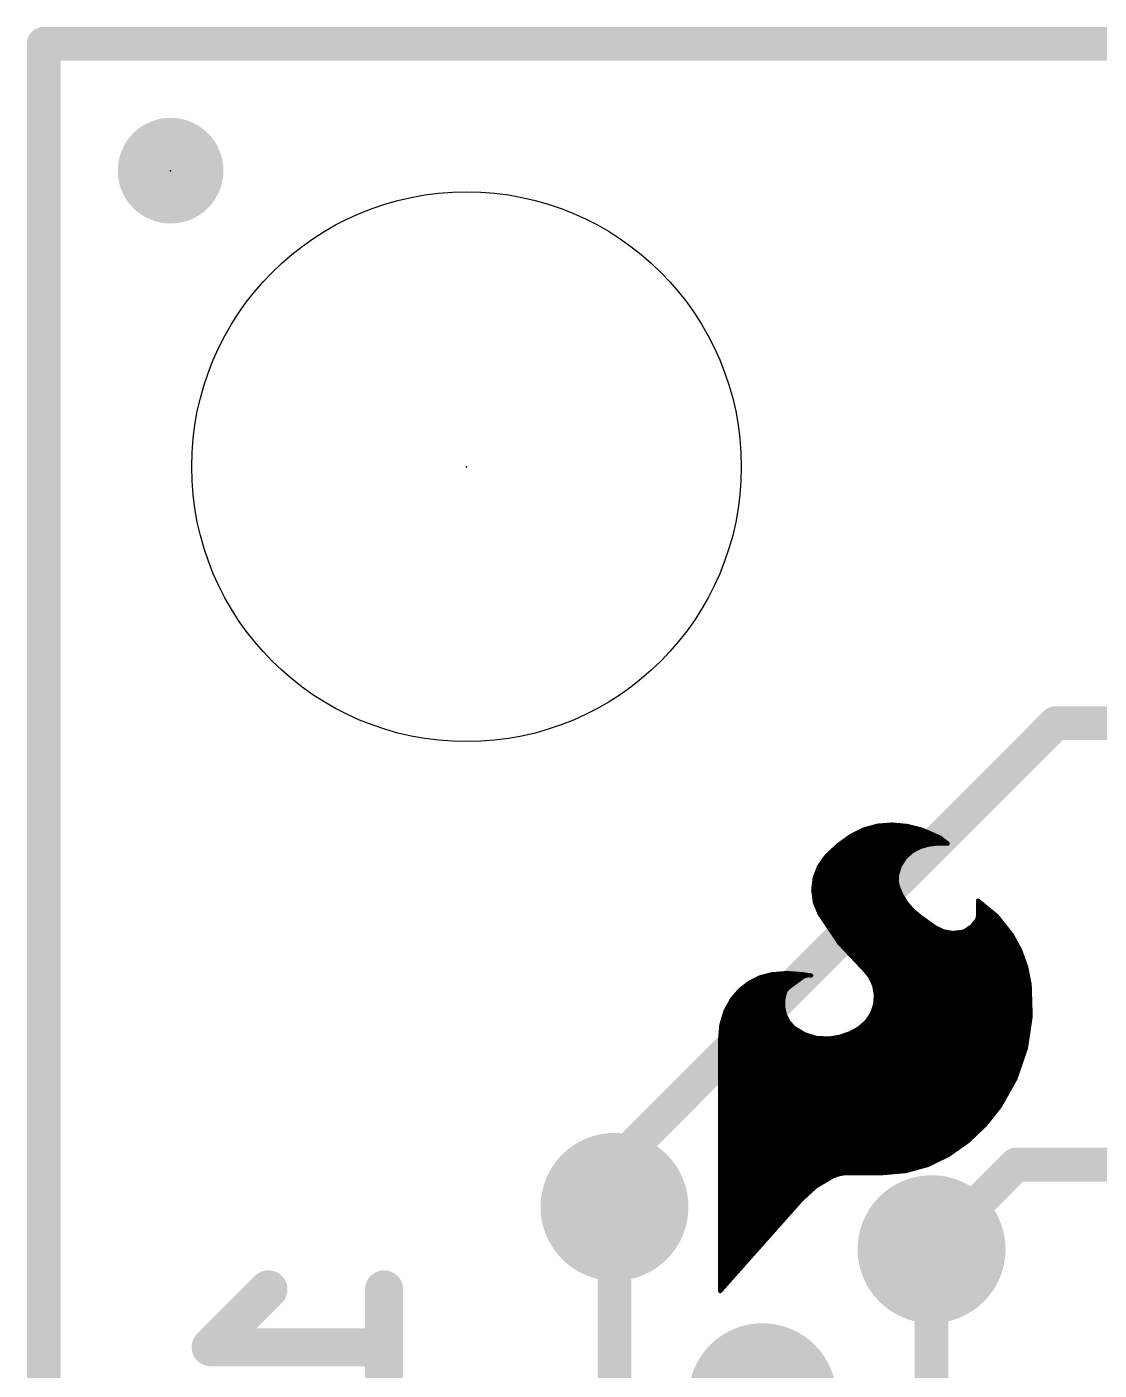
# Model space of a CAD drawing. Extents: x -0.1 to 26.8, y -10.2 to 23.
# Drawn here: x -0.1 to 6.34, y 14.89 to 22.96 of the extents above; entities that cross this region are included whole.
import ezdxf

# ---------------------------------------------------------------- set-up
doc = ezdxf.new("R2010")
doc.units = 0
for name, color, linetype in [('1', 12, 'CONTINUOUS'), ('16', 132, 'CONTINUOUS'), ('18', 110, 'CONTINUOUS'), ('20', 53, 'CONTINUOUS'), ('21', 41, 'CONTINUOUS'), ('23', 53, 'CONTINUOUS')]:
    doc.layers.add(name, color=color, linetype=linetype)

# ---------------------------------------------------------------- blocks, each defined once
blk = doc.blocks.new('PIE')
at = {"const_width": 0.5}
blk.add_lwpolyline([(0, -0.25, 1), (0, 0.25, 1), (0, -0.25)], format="xyb", dxfattribs=at)
blk = doc.blocks.new('ROUNDV')
at = {"const_width": 0.5}
blk.add_lwpolyline([(0, -0.25, 1), (0, 0.25, 1), (0, -0.25)], format="xyb", dxfattribs=at)

msp = doc.modelspace()

# ---------------------------------------------------------------- linework, layer by layer
at = {"layer": '1', "const_width": 0.2032}
for points in [[(0, 22.86), (0, 0)], [(26.67, 22.86), (0, 22.86)], [(3.429, 16.129), (6.08, 18.78)], [(6.08, 18.78), (15.56, 18.78)], [(3.429, 15.875), (3.429, 16.129)], [(5.334, 15.621), (5.842, 16.129)], [(5.842, 16.129), (14.732, 16.129)]]:
    msp.add_lwpolyline(points, dxfattribs=at)
at = {"layer": '1', "const_width": 0.1016}
for points in [[(0.0508, 22.86, 1), (-0.0508, 22.86)], [(0, 22.9108, 1), (0, 22.8092)], [(6.08, 18.8308, 1), (6.08, 18.7292)], [(6.1159, 18.7441, 1), (6.0441, 18.8159)], [(3.4798, 16.129, 1), (3.3782, 16.129)], [(3.3931, 16.1649, 1), (3.4649, 16.0931)], [(5.842, 16.1798, 1), (5.842, 16.0782)], [(5.8779, 16.0931, 1), (5.8061, 16.1649)], [(3.3782, 15.875, 1), (3.4798, 15.875)], [(5.2981, 15.6569, 1), (5.3699, 15.5851)]]:
    msp.add_lwpolyline(points, format="xyb", dxfattribs=at)
at = {"layer": '16'}
for points, const_width in [([(0, 22.86), (0, 0)], 0.2032), ([(26.67, 22.86), (0, 22.86)], 0.2032), ([(3.429, 10.922), (3.429, 15.875)], 0.2032), ([(5.334, 10.541), (5.334, 15.621)], 0.2032), ([(1.3498, 15.3797), (1.0024, 15.0323)], 0.2286), ([(2.0447, 15.3797), (2.0447, 14.6848)], 0.2286), ([(1.0024, 15.0323), (2.0447, 15.0323)], 0.2286)]:
    msp.add_lwpolyline(points, dxfattribs=dict(at, const_width=const_width))
for points, const_width in [([(0.0508, 22.86, 1), (-0.0508, 22.86)], 0.1016), ([(0, 22.9108, 1), (0, 22.8092)], 0.1016), ([(3.4798, 15.875, 1), (3.3782, 15.875)], 0.1016), ([(5.3848, 15.621, 1), (5.2832, 15.621)], 0.1016), ([(1.3903, 15.3393, 1), (1.3094, 15.4201)], 0.1143), ([(2.1019, 15.3797, 1), (1.9876, 15.3797)], 0.1143), ([(1.0024, 15.0894, 1), (1.0024, 14.9751)], 0.1143), ([(0.962, 15.0727, 1), (1.0428, 14.9919)], 0.1143), ([(2.0447, 14.9751, 1), (2.0447, 15.0894)], 0.1143)]:
    msp.add_lwpolyline(points, format="xyb", dxfattribs=dict(at, const_width=const_width))
at = {"layer": '20', "const_width": 0.2032}
for points in [[(26.67, 22.86), (0, 22.86)], [(0, 22.86), (0, 0)]]:
    msp.add_lwpolyline(points, dxfattribs=at)
at = {"layer": '20', "const_width": 0.1016}
for points in [[(0, 22.9108, 1), (0, 22.8092)], [(0.0508, 22.86, 1), (-0.0508, 22.86)]]:
    msp.add_lwpolyline(points, format="xyb", dxfattribs=at)
at = {"layer": '20'}
msp.add_circle((2.54, 20.32), 1.651, dxfattribs=at)
at = {"layer": '21', "const_width": 0.0254}
for points in [[(4.9269, 18.1414), (4.8489, 18.1026)], [(5.0109, 18.1646), (4.9269, 18.1414)], [(4.998, 18.161), (5.1944, 18.161)], [(5.0978, 18.1712), (5.0109, 18.1646)], [(5.1879, 18.1626), (5.0978, 18.1712)], [(5.2756, 18.1407), (5.1879, 18.1626)], [(5.2985, 18.1305), (5.2756, 18.1407)], [(4.8489, 18.1026), (4.7712, 18.0466)], [(4.789, 18.0594), (5.428, 18.0594)], [(4.8242, 18.0848), (5.3954, 18.0848)], [(4.8642, 18.1102), (5.3457, 18.1102)], [(4.9152, 18.1356), (5.2871, 18.1356)], [(5.3341, 18.1153), (5.2985, 18.1305)], [(5.3845, 18.0932), (5.3341, 18.1153)], [(5.428, 18.0594), (5.3845, 18.0932)], [(5.4305, 18.0569), (5.428, 18.0594)], [(4.7016, 17.9807), (4.6585, 17.9203)], [(4.7712, 18.0466), (4.7016, 17.9807)], [(4.7042, 17.9832), (5.1866, 17.9832)], [(4.7311, 18.0086), (5.2137, 18.0086)], [(4.7579, 18.034), (5.2608, 18.034)], [(5.1727, 17.9703), (5.2147, 18.0095)], [(5.2147, 18.0095), (5.2655, 18.0365)], [(5.2655, 18.0365), (5.3167, 18.051)], [(5.3167, 18.051), (5.3696, 18.0569)], [(5.3696, 18.0569), (5.4306, 18.0569)], [(5.4306, 18.0569), (5.4305, 18.0569)], [(4.6585, 17.9203), (4.6317, 17.8511)], [(4.6533, 17.907), (5.138, 17.907)], [(4.6671, 17.9324), (5.1492, 17.9324)], [(4.6852, 17.9578), (5.165, 17.9578)], [(5.1258, 17.8664), (5.1424, 17.9214)], [(5.1424, 17.9214), (5.1727, 17.9703)], [(4.6317, 17.8511), (4.6231, 17.7774)], [(4.6293, 17.8308), (5.1248, 17.8308)], [(4.6337, 17.8562), (5.1254, 17.8562)], [(4.6435, 17.8816), (5.1304, 17.8816)], [(5.1244, 17.833), (5.1258, 17.8664)], [(5.1309, 17.8003), (5.1244, 17.833)], [(4.6231, 17.7774), (4.633, 17.7039)], [(4.6234, 17.78), (5.1394, 17.78)], [(4.6262, 17.7546), (5.15, 17.7546)], [(4.6264, 17.8054), (5.1299, 17.8054)], [(5.1524, 17.7488), (5.1309, 17.8003)], [(5.1817, 17.7013), (5.1524, 17.7488)], [(4.6296, 17.7292), (5.1645, 17.7292)], [(4.633, 17.7039), (4.661, 17.6352)], [(4.6331, 17.7038), (5.1802, 17.7038)], [(4.6434, 17.6784), (5.2013, 17.6784)], [(5.218, 17.6589), (5.1817, 17.7013)], [(5.2604, 17.6225), (5.218, 17.6589)], [(5.7261, 17.6219), (5.6135, 17.714)], [(5.6135, 17.714), (5.6135, 17.6251)], [(5.6135, 17.7038), (5.626, 17.7038)], [(5.6135, 17.6784), (5.657, 17.6784)], [(4.6538, 17.653), (5.2249, 17.653)], [(4.661, 17.6352), (4.7796, 17.4594)], [(4.6661, 17.6276), (5.2545, 17.6276)], [(4.6833, 17.6022), (5.2885, 17.6022)], [(4.7004, 17.5768), (5.3237, 17.5768)], [(5.3518, 17.5565), (5.2604, 17.6225)], [(5.6058, 17.5971), (5.5762, 17.5604)], [(5.5894, 17.5768), (5.762, 17.5768)], [(5.6115, 17.6106), (5.6058, 17.5971)], [(5.608, 17.6022), (5.7418, 17.6022)], [(5.6135, 17.6251), (5.6115, 17.6106)], [(5.6135, 17.653), (5.6881, 17.653)], [(5.6135, 17.6276), (5.7191, 17.6276)], [(5.8167, 17.5082), (5.7261, 17.6219)], [(4.7175, 17.5514), (5.3618, 17.5514)], [(4.7347, 17.526), (5.4264, 17.526)], [(4.7518, 17.5006), (5.8208, 17.5006)], [(5.4031, 17.5303), (5.3518, 17.5565)], [(5.4597, 17.5199), (5.4031, 17.5303)], [(5.5169, 17.526), (5.4597, 17.5199)], [(5.5373, 17.5336), (5.5169, 17.526)], [(5.5169, 17.526), (5.8025, 17.526)], [(5.5762, 17.5604), (5.5373, 17.5336)], [(5.5631, 17.5514), (5.7823, 17.5514)], [(5.8668, 17.4148), (5.8167, 17.5082)], [(4.7689, 17.4752), (5.8344, 17.4752)], [(4.7796, 17.4594), (4.9251, 17.305)], [(4.7886, 17.4498), (5.8481, 17.4498)], [(4.8126, 17.4244), (5.8617, 17.4244)], [(5.9026, 17.315), (5.8668, 17.4148)], [(4.8365, 17.399), (5.8725, 17.399)], [(4.8604, 17.3736), (5.8816, 17.3736)], [(4.8844, 17.3482), (5.8907, 17.3482)], [(4.304, 17.2536), (4.2392, 17.2215)], [(4.3739, 17.272), (4.304, 17.2536)], [(4.4679, 17.2794), (4.3739, 17.272)], [(4.3739, 17.272), (4.5619, 17.272)], [(4.5619, 17.272), (4.4679, 17.2794)], [(4.4755, 17.1933), (4.5594, 17.2542)], [(4.5594, 17.2542), (4.5751, 17.2626)], [(4.6102, 17.2644), (4.5619, 17.272)], [(4.5751, 17.2626), (4.5925, 17.2661)], [(4.5925, 17.2661), (4.6102, 17.2644)], [(4.9083, 17.3228), (5.8998, 17.3228)], [(4.9251, 17.305), (4.9634, 17.2601)], [(4.9316, 17.2974), (5.9061, 17.2974)], [(4.9532, 17.272), (5.9112, 17.272)], [(4.9634, 17.2601), (4.9889, 17.2067)], [(5.9233, 17.211), (5.9026, 17.315)], [(4.1822, 17.1771), (4.1352, 17.1221)], [(4.1764, 17.1704), (4.4567, 17.1704)], [(4.2392, 17.2215), (4.1822, 17.1771)], [(4.2062, 17.1958), (4.4789, 17.1958)], [(4.2388, 17.2212), (4.5139, 17.2212)], [(4.2899, 17.2466), (4.5489, 17.2466)], [(4.4527, 17.1628), (4.4617, 17.1799)], [(4.4617, 17.1799), (4.4755, 17.1933)], [(4.9699, 17.2466), (5.9162, 17.2466)], [(4.982, 17.2212), (5.9213, 17.2212)], [(4.9889, 17.2067), (4.9996, 17.1487)], [(4.9909, 17.1958), (5.9238, 17.1958)], [(4.9956, 17.1704), (5.9246, 17.1704)], [(5.9293, 17.0182), (5.9233, 17.211)], [(4.1352, 17.1221), (4.0951, 17.0489)], [(4.1199, 17.0942), (4.4428, 17.0942)], [(4.1338, 17.1196), (4.4431, 17.1196)], [(4.1548, 17.145), (4.4487, 17.145)], [(4.4428, 17.1183), (4.4527, 17.1628)], [(4.4428, 17.0727), (4.4428, 17.1183)], [(4.995, 17.0898), (4.9754, 17.0341)], [(4.9996, 17.1487), (4.995, 17.0898)], [(4.9954, 17.0942), (5.927, 17.0942)], [(4.9974, 17.1196), (5.9262, 17.1196)], [(4.9994, 17.145), (5.9254, 17.145)], [(4.0951, 17.0489), (4.0711, 16.969)], [(4.0858, 17.018), (4.4579, 17.018)], [(4.0934, 17.0434), (4.4493, 17.0434)], [(4.106, 17.0688), (4.4436, 17.0688)], [(4.4527, 17.0282), (4.4428, 17.0727)], [(4.4749, 16.9848), (4.4527, 17.0282)], [(4.9754, 17.0341), (4.942, 16.9854)], [(4.9644, 17.018), (5.9293, 17.018)], [(4.9787, 17.0434), (5.9285, 17.0434)], [(4.9876, 17.0688), (5.9278, 17.0688)], [(5.9005, 16.8275), (5.9293, 17.0182)], [(4.0711, 16.969), (4.0641, 16.8859)], [(4.0688, 16.9418), (4.5212, 16.9418)], [(4.0709, 16.9672), (4.4916, 16.9672)], [(4.0781, 16.9926), (4.4709, 16.9926)], [(4.5086, 16.9494), (4.4749, 16.9848)], [(4.572, 16.9112), (4.5086, 16.9494)], [(4.8972, 16.9469), (4.8408, 16.9165)], [(4.8877, 16.9418), (5.9178, 16.9418)], [(4.942, 16.9854), (4.8972, 16.9469)], [(4.9209, 16.9672), (5.9216, 16.9672)], [(4.947, 16.9926), (5.9255, 16.9926)], [(4.0641, 16.8859), (4.0641, 15.3695)], [(4.0641, 16.8656), (5.9062, 16.8656)], [(4.0645, 16.891), (4.6382, 16.891)], [(4.0667, 16.9164), (4.5634, 16.9164)], [(4.6428, 16.8896), (4.572, 16.9112)], [(4.7168, 16.8859), (4.6428, 16.8896)], [(4.7801, 16.896), (4.7168, 16.8859)], [(4.7488, 16.891), (5.9101, 16.891)], [(4.8408, 16.9165), (4.7801, 16.896)], [(4.8405, 16.9164), (5.9139, 16.9164)], [(4.0641, 16.8402), (5.9024, 16.8402)], [(4.0641, 16.8148), (5.8961, 16.8148)], [(4.0641, 16.7894), (5.8874, 16.7894)], [(5.8377, 16.6451), (5.9005, 16.8275)], [(4.0641, 16.764), (5.8786, 16.764)], [(4.0641, 16.7386), (5.8699, 16.7386)], [(4.0641, 16.7132), (5.8611, 16.7132)], [(4.0641, 16.6878), (5.8524, 16.6878)], [(4.0641, 16.6624), (5.8436, 16.6624)], [(4.0641, 16.637), (5.8331, 16.637)], [(4.0641, 16.6116), (5.8188, 16.6116)], [(5.743, 16.477), (5.8377, 16.6451)], [(4.0641, 16.5862), (5.8045, 16.5862)], [(4.0641, 16.5608), (5.7902, 16.5608)], [(4.0641, 16.5354), (5.7759, 16.5354)], [(4.0641, 16.51), (5.7616, 16.51)], [(4.0641, 16.4846), (5.7473, 16.4846)], [(4.0641, 16.4592), (5.7288, 16.4592)], [(5.6546, 16.3663), (5.743, 16.477)], [(4.0641, 16.4338), (5.7085, 16.4338)], [(4.0641, 16.4084), (5.6882, 16.4084)], [(4.0641, 16.383), (5.6679, 16.383)], [(5.5514, 16.2691), (5.6546, 16.3663)], [(4.0641, 16.3576), (5.6453, 16.3576)], [(4.0641, 16.3322), (5.6184, 16.3322)], [(4.0641, 16.3068), (5.5914, 16.3068)], [(4.0641, 16.2814), (5.5645, 16.2814)], [(4.0641, 16.256), (5.5328, 16.256)], [(4.0641, 16.2306), (5.4969, 16.2306)], [(4.0641, 16.2052), (5.4609, 16.2052)], [(5.4357, 16.1874), (5.5514, 16.2691)], [(4.0641, 16.1798), (5.4201, 16.1798)], [(4.0641, 16.1544), (5.368, 16.1544)], [(4.0641, 16.129), (5.3159, 16.129)], [(5.1808, 16.0906), (5.3127, 16.1274)], [(5.3127, 16.1274), (5.4357, 16.1874)], [(4.0641, 16.1036), (5.2274, 16.1036)], [(4.0641, 16.0782), (5.0445, 16.0782)], [(4.0641, 16.0528), (4.7311, 16.0528)], [(4.6385, 15.9977), (4.7397, 16.0579)], [(4.7397, 16.0579), (4.7769, 16.0714)], [(4.7769, 16.0714), (4.8159, 16.0782)], [(4.8159, 16.0782), (5.0445, 16.0782)], [(5.0445, 16.0782), (5.1808, 16.0906)], [(4.0641, 16.0274), (4.6884, 16.0274)], [(4.0641, 16.002), (4.6457, 16.002)], [(4.0641, 15.9766), (4.6154, 15.9766)], [(4.5517, 15.9182), (4.6385, 15.9977)], [(4.0641, 15.9512), (4.5877, 15.9512)], [(4.0641, 15.9258), (4.56, 15.9258)], [(4.0641, 15.3695), (4.5517, 15.9182)], [(4.0641, 15.9004), (4.5359, 15.9004)], [(4.0641, 15.875), (4.5133, 15.875)], [(4.0641, 15.8496), (4.4907, 15.8496)], [(4.0641, 15.8242), (4.4682, 15.8242)], [(4.0641, 15.7988), (4.4456, 15.7988)], [(4.0641, 15.7734), (4.423, 15.7734)], [(4.0641, 15.748), (4.4005, 15.748)], [(4.0641, 15.7226), (4.3779, 15.7226)], [(4.0641, 15.6972), (4.3553, 15.6972)], [(4.0641, 15.6718), (4.3327, 15.6718)], [(4.0641, 15.6464), (4.3102, 15.6464)], [(4.0641, 15.621), (4.2876, 15.621)], [(4.0641, 15.5956), (4.265, 15.5956)], [(4.0641, 15.5702), (4.2424, 15.5702)], [(4.0641, 15.5448), (4.2199, 15.5448)], [(4.0641, 15.5194), (4.1973, 15.5194)], [(4.0641, 15.494), (4.1747, 15.494)], [(4.0641, 15.4686), (4.1522, 15.4686)], [(4.0641, 15.4432), (4.1296, 15.4432)], [(4.0641, 15.4178), (4.107, 15.4178)], [(4.0641, 15.3924), (4.0844, 15.3924)]]:
    msp.add_lwpolyline(points, dxfattribs=at)
at = {"layer": '21', "const_width": 0.0127}
for points in [[(4.9252, 18.1475, 1), (4.9286, 18.1353)], [(4.9297, 18.1357, 1), (4.9241, 18.1471)], [(4.998, 18.1674, 1), (4.998, 18.1547)], [(5.0104, 18.1709, 1), (5.0114, 18.1582)], [(5.0126, 18.1585, 1), (5.0092, 18.1707)], [(5.0984, 18.1775, 1), (5.0972, 18.1649)], [(5.0983, 18.1649, 1), (5.0973, 18.1775)], [(5.1894, 18.1688, 1), (5.1863, 18.1565)], [(5.1872, 18.1563, 1), (5.1885, 18.169)], [(5.1944, 18.1547, 1), (5.1944, 18.1674)], [(5.2782, 18.1465, 1), (5.273, 18.1349)], [(5.2741, 18.1345, 1), (5.2771, 18.1469)], [(4.789, 18.0658, 1), (4.789, 18.053)], [(4.8242, 18.0912, 1), (4.8242, 18.0785)], [(4.8461, 18.1083, 1), (4.8517, 18.0969)], [(4.8526, 18.0974, 1), (4.8452, 18.1078)], [(4.8642, 18.1166, 1), (4.8642, 18.1039)], [(4.9152, 18.142, 1), (4.9152, 18.1292)], [(5.2871, 18.1292, 1), (5.2871, 18.142)], [(5.301, 18.1363, 1), (5.296, 18.1247)], [(5.2959, 18.1247, 1), (5.3011, 18.1363)], [(5.3366, 18.1211, 1), (5.3316, 18.1095)], [(5.3316, 18.1095, 1), (5.3366, 18.1211)], [(5.3457, 18.1039, 1), (5.3457, 18.1166)], [(5.3884, 18.0982, 1), (5.3806, 18.0882)], [(5.382, 18.0874, 1), (5.3871, 18.099)], [(5.3954, 18.0785, 1), (5.3954, 18.0912)], [(5.4325, 18.0639, 1), (5.4235, 18.0549)], [(5.4241, 18.0544, 1), (5.4319, 18.0644)], [(5.428, 18.053, 1), (5.428, 18.0658)], [(4.6972, 17.9853, 1), (4.706, 17.9761)], [(4.7068, 17.977, 1), (4.6964, 17.9844)], [(4.7042, 17.9896, 1), (4.7042, 17.9768)], [(4.7311, 18.015, 1), (4.7311, 18.0023)], [(4.7579, 18.0404, 1), (4.7579, 18.0277)], [(4.7675, 18.0517, 1), (4.7749, 18.0414)], [(4.7756, 18.0419, 1), (4.7668, 18.0512)], [(5.1866, 17.9768, 1), (5.1866, 17.9896)], [(5.2118, 18.0151, 1), (5.2177, 18.0039)], [(5.2191, 18.0049, 1), (5.2104, 18.0142)], [(5.2137, 18.0023, 1), (5.2137, 18.015)], [(5.2638, 18.0426, 1), (5.2672, 18.0304)], [(5.2608, 18.0277, 1), (5.2608, 18.0404)], [(5.2685, 18.0309, 1), (5.2625, 18.0421)], [(5.316, 18.0573, 1), (5.3174, 18.0447)], [(5.3184, 18.0449, 1), (5.315, 18.0571)], [(5.3696, 18.0633, 1), (5.3696, 18.0506)], [(5.3703, 18.0506, 1), (5.3689, 18.0632)], [(5.4305, 18.0633, 1), (5.4305, 18.0506)], [(5.426, 18.0524, 1), (5.435, 18.0614)], [(5.4306, 18.0506, 1), (5.4306, 18.0633)], [(5.4306, 18.0506, 1), (5.4306, 18.0633)], [(4.6533, 17.9134, 1), (4.6533, 17.9006)], [(4.6533, 17.924, 1), (4.6636, 17.9166)], [(4.6644, 17.918, 1), (4.6525, 17.9226)], [(4.6671, 17.9388, 1), (4.6671, 17.9261)], [(4.6852, 17.9642, 1), (4.6852, 17.9515)], [(5.137, 17.9248, 1), (5.1478, 17.9181)], [(5.1485, 17.9196, 1), (5.1363, 17.9233)], [(5.138, 17.9006, 1), (5.138, 17.9134)], [(5.1492, 17.9261, 1), (5.1492, 17.9388)], [(5.165, 17.9515, 1), (5.165, 17.9642)], [(5.1684, 17.9749, 1), (5.1771, 17.9656)], [(5.1781, 17.9669, 1), (5.1673, 17.9736)], [(4.6293, 17.8372, 1), (4.6293, 17.8244)], [(4.638, 17.8504, 1), (4.6254, 17.8519)], [(4.6258, 17.8534, 1), (4.6377, 17.8488)], [(4.6337, 17.8626, 1), (4.6337, 17.8498)], [(4.6435, 17.888, 1), (4.6435, 17.8753)], [(5.118, 17.8333, 1), (5.1307, 17.8328)], [(5.1306, 17.8343, 1), (5.1182, 17.8318)], [(5.1197, 17.8682, 1), (5.1319, 17.8646)], [(5.1321, 17.8661, 1), (5.1195, 17.8667)], [(5.1248, 17.8244, 1), (5.1248, 17.8372)], [(5.1254, 17.8498, 1), (5.1254, 17.8626)], [(5.1304, 17.8753, 1), (5.1304, 17.888)], [(4.6294, 17.7783, 1), (4.6168, 17.7766)], [(4.6168, 17.7782, 1), (4.6294, 17.7767)], [(4.6234, 17.7864, 1), (4.6234, 17.7736)], [(4.6262, 17.761, 1), (4.6262, 17.7482)], [(4.6264, 17.8118, 1), (4.6264, 17.7991)], [(5.1368, 17.8027, 1), (5.125, 17.7979)], [(5.1247, 17.7991, 1), (5.1371, 17.8015)], [(5.1299, 17.7991, 1), (5.1299, 17.8118)], [(5.1394, 17.7736, 1), (5.1394, 17.7864)], [(5.1578, 17.7521, 1), (5.147, 17.7455)], [(5.1465, 17.7463, 1), (5.1582, 17.7512)], [(5.15, 17.7482, 1), (5.15, 17.761)], [(4.6296, 17.7356, 1), (4.6296, 17.7229)], [(4.6331, 17.7102, 1), (4.6331, 17.6974)], [(4.6267, 17.7031, 1), (4.6393, 17.7048)], [(4.6389, 17.7063, 1), (4.6272, 17.7015)], [(4.6434, 17.6848, 1), (4.6434, 17.672)], [(5.1645, 17.7229, 1), (5.1645, 17.7356)], [(5.1865, 17.7054, 1), (5.1769, 17.6972)], [(5.1763, 17.698, 1), (5.1871, 17.7046)], [(5.1802, 17.6974, 1), (5.1802, 17.7102)], [(5.2013, 17.672, 1), (5.2013, 17.6848)], [(5.2222, 17.6637, 1), (5.2139, 17.6541)], [(5.2132, 17.6548, 1), (5.2229, 17.663)], [(5.6199, 17.714, 1), (5.6071, 17.714)], [(5.6135, 17.7102, 1), (5.6135, 17.6974)], [(5.6175, 17.7189, 1), (5.6095, 17.7091)], [(5.6135, 17.6848, 1), (5.6135, 17.672)], [(5.626, 17.6974, 1), (5.626, 17.7102)], [(5.657, 17.672, 1), (5.657, 17.6848)], [(4.6538, 17.6594, 1), (4.6538, 17.6467)], [(4.6663, 17.6388, 1), (4.6557, 17.6316)], [(4.6551, 17.6328, 1), (4.6669, 17.6376)], [(4.6661, 17.634, 1), (4.6661, 17.6212)], [(4.6833, 17.6086, 1), (4.6833, 17.5958)], [(4.7004, 17.5832, 1), (4.7004, 17.5705)], [(5.2249, 17.6467, 1), (5.2249, 17.6594)], [(5.2641, 17.6276, 1), (5.2567, 17.6174)], [(5.2545, 17.6212, 1), (5.2545, 17.634)], [(5.2563, 17.6177, 1), (5.2645, 17.6273)], [(5.2885, 17.5958, 1), (5.2885, 17.6086)], [(5.3237, 17.5705, 1), (5.3237, 17.5832)], [(5.5894, 17.5832, 1), (5.5894, 17.5705)], [(5.6, 17.5996, 1), (5.6116, 17.5946)], [(5.6107, 17.5931, 1), (5.6009, 17.6011)], [(5.608, 17.6086, 1), (5.608, 17.5958)], [(5.6052, 17.6114, 1), (5.6178, 17.6097)], [(5.6174, 17.6081, 1), (5.6057, 17.6131)], [(5.6071, 17.6251, 1), (5.6199, 17.6251)], [(5.6135, 17.6594, 1), (5.6135, 17.6467)], [(5.6135, 17.634, 1), (5.6135, 17.6212)], [(5.6198, 17.6242, 1), (5.6072, 17.626)], [(5.6881, 17.6467, 1), (5.6881, 17.6594)], [(5.7191, 17.6212, 1), (5.7191, 17.634)], [(5.731, 17.6259, 1), (5.7211, 17.618)], [(5.722, 17.617, 1), (5.7301, 17.6268)], [(5.7418, 17.5958, 1), (5.7418, 17.6086)], [(5.762, 17.5705, 1), (5.762, 17.5832)], [(4.7175, 17.5578, 1), (4.7175, 17.545)], [(4.7347, 17.5324, 1), (4.7347, 17.5196)], [(4.7518, 17.507, 1), (4.7518, 17.4943)], [(5.3547, 17.5622, 1), (5.3489, 17.5508)], [(5.3481, 17.5514, 1), (5.3555, 17.5616)], [(5.3618, 17.545, 1), (5.3618, 17.5578)], [(5.4042, 17.5366, 1), (5.4019, 17.5241)], [(5.4002, 17.5247, 1), (5.406, 17.536)], [(5.4264, 17.5196, 1), (5.4264, 17.5324)], [(5.459, 17.5262, 1), (5.4603, 17.5135)], [(5.4585, 17.5136, 1), (5.4608, 17.5261)], [(5.5169, 17.5324, 1), (5.5169, 17.5196)], [(5.5147, 17.532, 1), (5.5191, 17.52)], [(5.5176, 17.5197, 1), (5.5162, 17.5323)], [(5.5337, 17.5388, 1), (5.5409, 17.5284)], [(5.5395, 17.5276, 1), (5.5351, 17.5396)], [(5.5631, 17.5578, 1), (5.5631, 17.545)], [(5.5712, 17.5644, 1), (5.5811, 17.5564)], [(5.5798, 17.5551, 1), (5.5726, 17.5656)], [(5.7823, 17.545, 1), (5.7823, 17.5578)], [(5.8025, 17.5196, 1), (5.8025, 17.5324)], [(5.8223, 17.5112, 1), (5.8111, 17.5052)], [(5.8117, 17.5042, 1), (5.8217, 17.5122)], [(5.8208, 17.4943, 1), (5.8208, 17.507)], [(4.7689, 17.4816, 1), (4.7689, 17.4688)], [(4.7842, 17.4637, 1), (4.775, 17.455)], [(4.7744, 17.4558, 1), (4.7849, 17.4629)], [(4.7886, 17.4562, 1), (4.7886, 17.4434)], [(4.8126, 17.4308, 1), (4.8126, 17.4181)], [(5.8344, 17.4688, 1), (5.8344, 17.4816)], [(5.8481, 17.4434, 1), (5.8481, 17.4562)], [(5.8728, 17.4169, 1), (5.8609, 17.4126)], [(5.8617, 17.4181, 1), (5.8617, 17.4308)], [(4.8365, 17.4054, 1), (4.8365, 17.3926)], [(4.8604, 17.38, 1), (4.8604, 17.3672)], [(4.8844, 17.3546, 1), (4.8844, 17.3419)], [(5.8612, 17.4118, 1), (5.8724, 17.4178)], [(5.8725, 17.3926, 1), (5.8725, 17.4054)], [(5.8816, 17.3672, 1), (5.8816, 17.38)], [(5.8907, 17.3419, 1), (5.8907, 17.3546)], [(4.3024, 17.2597, 1), (4.3056, 17.2474)], [(4.3068, 17.2479, 1), (4.3012, 17.2593)], [(4.3739, 17.2784, 1), (4.3739, 17.2657)], [(4.3734, 17.2783, 1), (4.3744, 17.2657)], [(4.3755, 17.2659, 1), (4.3723, 17.2781)], [(4.4684, 17.2857, 1), (4.4674, 17.273)], [(4.4684, 17.273, 1), (4.4674, 17.2857)], [(4.5564, 17.2598, 1), (4.5624, 17.2486)], [(4.5629, 17.2783, 1), (4.5609, 17.2657)], [(4.5631, 17.2491, 1), (4.5557, 17.2593)], [(4.5614, 17.2657, 1), (4.5624, 17.2783)], [(4.5619, 17.2657, 1), (4.5619, 17.2784)], [(4.5738, 17.2688, 1), (4.5763, 17.2564)], [(4.5781, 17.257, 1), (4.5721, 17.2682)], [(4.5931, 17.2724, 1), (4.5919, 17.2598)], [(4.5938, 17.2599, 1), (4.5912, 17.2723)], [(4.6092, 17.2581, 1), (4.6112, 17.2707)], [(4.6096, 17.2581, 1), (4.6108, 17.2707)], [(4.9083, 17.3292, 1), (4.9083, 17.3164)], [(4.9299, 17.3091, 1), (4.9203, 17.3009)], [(4.9205, 17.3006, 1), (4.9297, 17.3094)], [(4.9316, 17.3038, 1), (4.9316, 17.291)], [(4.9532, 17.2784, 1), (4.9532, 17.2657)], [(4.9692, 17.2628, 1), (4.9577, 17.2573)], [(4.9586, 17.2559, 1), (4.9683, 17.2642)], [(5.9089, 17.3162, 1), (5.8964, 17.3137)], [(5.8967, 17.3128, 1), (5.9086, 17.3171)], [(5.8998, 17.3164, 1), (5.8998, 17.3292)], [(5.9061, 17.291, 1), (5.9061, 17.3038)], [(5.9112, 17.2657, 1), (5.9112, 17.2784)], [(4.1764, 17.1768, 1), (4.1764, 17.164)], [(4.1783, 17.1821, 1), (4.1861, 17.1721)], [(4.187, 17.173, 1), (4.1773, 17.1812)], [(4.2062, 17.2022, 1), (4.2062, 17.1895)], [(4.2388, 17.2276, 1), (4.2388, 17.2148)], [(4.2364, 17.2272, 1), (4.242, 17.2158)], [(4.2431, 17.2165, 1), (4.2353, 17.2265)], [(4.2899, 17.253, 1), (4.2899, 17.2402)], [(4.4573, 17.1844, 1), (4.4661, 17.1753)], [(4.4673, 17.1769, 1), (4.4561, 17.1828)], [(4.4567, 17.164, 1), (4.4567, 17.1768)], [(4.4718, 17.1984, 1), (4.4792, 17.1882)], [(4.4799, 17.1888, 1), (4.4711, 17.1978)], [(4.4789, 17.1895, 1), (4.4789, 17.2022)], [(4.5139, 17.2148, 1), (4.5139, 17.2276)], [(4.5489, 17.2402, 1), (4.5489, 17.253)], [(4.9699, 17.253, 1), (4.9699, 17.2402)], [(4.982, 17.2276, 1), (4.982, 17.2148)], [(4.9951, 17.2079, 1), (4.9826, 17.2056)], [(4.9831, 17.204, 1), (4.9946, 17.2095)], [(4.9909, 17.2022, 1), (4.9909, 17.1895)], [(4.9956, 17.1768, 1), (4.9956, 17.164)], [(5.9162, 17.2402, 1), (5.9162, 17.253)], [(5.9296, 17.2112, 1), (5.917, 17.2108)], [(5.9171, 17.2098, 1), (5.9295, 17.2122)], [(5.9213, 17.2148, 1), (5.9213, 17.2276)], [(5.9238, 17.1895, 1), (5.9238, 17.2022)], [(5.9246, 17.164, 1), (5.9246, 17.1768)], [(4.1199, 17.1006, 1), (4.1199, 17.0878)], [(4.1338, 17.126, 1), (4.1338, 17.1133)], [(4.1304, 17.1262, 1), (4.14, 17.118)], [(4.1408, 17.119, 1), (4.1296, 17.1252)], [(4.1548, 17.1514, 1), (4.1548, 17.1386)], [(4.4491, 17.1183, 1), (4.4364, 17.1183)], [(4.4366, 17.1197, 1), (4.449, 17.1169)], [(4.4428, 17.0878, 1), (4.4428, 17.1006)], [(4.4431, 17.1133, 1), (4.4431, 17.126)], [(4.4471, 17.1658, 1), (4.4583, 17.1598)], [(4.4589, 17.1614, 1), (4.4465, 17.1642)], [(4.4487, 17.1386, 1), (4.4487, 17.1514)], [(4.9954, 17.1006, 1), (4.9954, 17.0878)], [(5.001, 17.0877, 1), (4.9891, 17.0919)], [(4.9974, 17.126, 1), (4.9974, 17.1133)], [(4.9994, 17.1514, 1), (4.9994, 17.1386)], [(5.006, 17.1482, 1), (4.9933, 17.1492)], [(4.9934, 17.1475, 1), (5.0059, 17.1498)], [(5.9254, 17.1386, 1), (5.9254, 17.1514)], [(5.9262, 17.1133, 1), (5.9262, 17.126)], [(5.927, 17.0878, 1), (5.927, 17.1006)], [(4.0858, 17.0244, 1), (4.0858, 17.0116)], [(4.0934, 17.0498, 1), (4.0934, 17.0371)], [(4.0895, 17.052, 1), (4.1007, 17.0459)], [(4.1012, 17.0471, 1), (4.089, 17.0508)], [(4.106, 17.0752, 1), (4.106, 17.0624)], [(4.449, 17.0741, 1), (4.4366, 17.0713)], [(4.4364, 17.0727, 1), (4.4491, 17.0727)], [(4.4436, 17.0624, 1), (4.4436, 17.0752)], [(4.4584, 17.0311, 1), (4.447, 17.0253)], [(4.4465, 17.0268, 1), (4.4589, 17.0296)], [(4.4493, 17.0371, 1), (4.4493, 17.0498)], [(4.4579, 17.0116, 1), (4.4579, 17.0244)], [(4.9644, 17.0244, 1), (4.9644, 17.0116)], [(4.9694, 17.0362, 1), (4.9814, 17.032)], [(4.9806, 17.0305, 1), (4.9702, 17.0377)], [(4.9787, 17.0498, 1), (4.9787, 17.0371)], [(4.9876, 17.0752, 1), (4.9876, 17.0624)], [(4.9887, 17.0903, 1), (5.0014, 17.0893)], [(5.923, 17.018, 1), (5.9357, 17.0184)], [(5.9356, 17.0172, 1), (5.9231, 17.0191)], [(5.9278, 17.0624, 1), (5.9278, 17.0752)], [(5.9285, 17.0371, 1), (5.9285, 17.0498)], [(5.9293, 17.0116, 1), (5.9293, 17.0244)], [(4.0688, 16.9482, 1), (4.0688, 16.9354)], [(4.0709, 16.9736, 1), (4.0709, 16.9609)], [(4.0774, 16.9685, 1), (4.0647, 16.9696)], [(4.065, 16.9709, 1), (4.0771, 16.9672)], [(4.0781, 16.999, 1), (4.0781, 16.9862)], [(4.4795, 16.9891, 1), (4.4703, 16.9804)], [(4.4693, 16.9819, 1), (4.4806, 16.9876)], [(4.4709, 16.9862, 1), (4.4709, 16.999)], [(4.4916, 16.9609, 1), (4.4916, 16.9736)], [(4.5119, 16.9548, 1), (4.5053, 16.944)], [(4.504, 16.945, 1), (4.5132, 16.9538)], [(4.5212, 16.9354, 1), (4.5212, 16.9482)], [(4.8877, 16.9482, 1), (4.8877, 16.9354)], [(4.8931, 16.9517, 1), (4.9013, 16.9421)], [(4.9002, 16.9413, 1), (4.8942, 16.9525)], [(4.9209, 16.9736, 1), (4.9209, 16.9609)], [(4.9368, 16.9889, 1), (4.9473, 16.9818)], [(4.9462, 16.9805, 1), (4.9379, 16.9902)], [(4.947, 16.999, 1), (4.947, 16.9862)], [(5.9178, 16.9354, 1), (5.9178, 16.9482)], [(5.9216, 16.9609, 1), (5.9216, 16.9736)], [(5.9255, 16.9862, 1), (5.9255, 16.999)], [(4.0705, 16.8859, 1), (4.0577, 16.8859)], [(4.0578, 16.8864, 1), (4.0704, 16.8854)], [(4.0641, 16.872, 1), (4.0641, 16.8592)], [(4.0645, 16.8974, 1), (4.0645, 16.8847)], [(4.0667, 16.9228, 1), (4.0667, 16.91)], [(4.5634, 16.91, 1), (4.5634, 16.9228)], [(4.5739, 16.9173, 1), (4.5702, 16.9051)], [(4.5687, 16.9057, 1), (4.5753, 16.9166)], [(4.6432, 16.8959, 1), (4.6425, 16.8832)], [(4.6382, 16.8847, 1), (4.6382, 16.8974)], [(4.641, 16.8835, 1), (4.6447, 16.8956)], [(4.7158, 16.8922, 1), (4.7178, 16.8796)], [(4.7165, 16.8796, 1), (4.7171, 16.8922)], [(4.7488, 16.8974, 1), (4.7488, 16.8847)], [(4.7781, 16.902, 1), (4.7821, 16.89)], [(4.7811, 16.8897, 1), (4.7791, 16.9022)], [(4.8405, 16.9228, 1), (4.8405, 16.91)], [(4.8378, 16.9221, 1), (4.8438, 16.9109)], [(4.8428, 16.9105, 1), (4.8388, 16.9225)], [(5.9062, 16.8592, 1), (5.9062, 16.872)], [(5.9101, 16.8847, 1), (5.9101, 16.8974)], [(5.9139, 16.91, 1), (5.9139, 16.9228)], [(4.0641, 16.8466, 1), (4.0641, 16.8338)], [(4.0641, 16.8212, 1), (4.0641, 16.8085)], [(4.0641, 16.7958, 1), (4.0641, 16.783)], [(5.8874, 16.783, 1), (5.8874, 16.7958)], [(5.8942, 16.8284, 1), (5.9068, 16.8265)], [(5.9065, 16.8254, 1), (5.8945, 16.8295)], [(5.8961, 16.8085, 1), (5.8961, 16.8212)], [(5.9024, 16.8338, 1), (5.9024, 16.8466)], [(4.0641, 16.7704, 1), (4.0641, 16.7576)], [(4.0641, 16.745, 1), (4.0641, 16.7323)], [(4.0641, 16.7196, 1), (4.0641, 16.7068)], [(4.0641, 16.6942, 1), (4.0641, 16.6814)], [(5.8524, 16.6814, 1), (5.8524, 16.6942)], [(5.8611, 16.7068, 1), (5.8611, 16.7196)], [(5.8699, 16.7323, 1), (5.8699, 16.745)], [(5.8786, 16.7576, 1), (5.8786, 16.7704)], [(4.0641, 16.6688, 1), (4.0641, 16.6561)], [(4.0641, 16.6434, 1), (4.0641, 16.6306)], [(4.0641, 16.618, 1), (4.0641, 16.6052)], [(5.8188, 16.6052, 1), (5.8188, 16.618)], [(5.8317, 16.6471, 1), (5.8437, 16.643)], [(5.8432, 16.642, 1), (5.8321, 16.6482)], [(5.8331, 16.6306, 1), (5.8331, 16.6434)], [(5.8436, 16.6561, 1), (5.8436, 16.6688)], [(4.0641, 16.5926, 1), (4.0641, 16.5799)], [(4.0641, 16.5672, 1), (4.0641, 16.5544)], [(4.0641, 16.5418, 1), (4.0641, 16.529)], [(5.7759, 16.529, 1), (5.7759, 16.5418)], [(5.7902, 16.5544, 1), (5.7902, 16.5672)], [(5.8045, 16.5799, 1), (5.8045, 16.5926)], [(4.0641, 16.5164, 1), (4.0641, 16.5037)], [(4.0641, 16.491, 1), (4.0641, 16.4782)], [(4.0641, 16.4656, 1), (4.0641, 16.4528)], [(5.7288, 16.4528, 1), (5.7288, 16.4656)], [(5.7375, 16.4801, 1), (5.7485, 16.4739)], [(5.748, 16.473, 1), (5.738, 16.481)], [(5.7473, 16.4782, 1), (5.7473, 16.491)], [(5.7616, 16.5037, 1), (5.7616, 16.5164)], [(4.0641, 16.4402, 1), (4.0641, 16.4275)], [(4.0641, 16.4148, 1), (4.0641, 16.402)], [(4.0641, 16.3894, 1), (4.0641, 16.3766)], [(5.6496, 16.3703, 1), (5.6595, 16.3623)], [(5.6589, 16.3617, 1), (5.6502, 16.3709)], [(5.6679, 16.3766, 1), (5.6679, 16.3894)], [(5.6882, 16.402, 1), (5.6882, 16.4148)], [(5.7085, 16.4275, 1), (5.7085, 16.4402)], [(4.0641, 16.364, 1), (4.0641, 16.3513)], [(4.0641, 16.3386, 1), (4.0641, 16.3258)], [(4.0641, 16.3132, 1), (4.0641, 16.3004)], [(5.5914, 16.3004, 1), (5.5914, 16.3132)], [(5.6184, 16.3258, 1), (5.6184, 16.3386)], [(5.6453, 16.3513, 1), (5.6453, 16.364)], [(4.0641, 16.2878, 1), (4.0641, 16.2751)], [(4.0641, 16.2624, 1), (4.0641, 16.2496)], [(4.0641, 16.237, 1), (4.0641, 16.2242)], [(4.0641, 16.2116, 1), (4.0641, 16.1989)], [(5.4609, 16.1989, 1), (5.4609, 16.2116)], [(5.4969, 16.2242, 1), (5.4969, 16.237)], [(5.5328, 16.2496, 1), (5.5328, 16.2624)], [(5.5471, 16.2737, 1), (5.5558, 16.2645)], [(5.5551, 16.2639, 1), (5.5478, 16.2743)], [(5.5645, 16.2751, 1), (5.5645, 16.2878)], [(4.0641, 16.1862, 1), (4.0641, 16.1734)], [(4.0641, 16.1608, 1), (4.0641, 16.1481)], [(4.0641, 16.1354, 1), (4.0641, 16.1227)], [(5.3099, 16.1331, 1), (5.3154, 16.1217)], [(5.3144, 16.1213, 1), (5.311, 16.1335)], [(5.3159, 16.1227, 1), (5.3159, 16.1354)], [(5.368, 16.1481, 1), (5.368, 16.1608)], [(5.4201, 16.1734, 1), (5.4201, 16.1862)], [(5.432, 16.1926, 1), (5.4394, 16.1822)], [(5.4385, 16.1817, 1), (5.4329, 16.1931)], [(4.0641, 16.11, 1), (4.0641, 16.0972)], [(4.0641, 16.0846, 1), (4.0641, 16.0719)], [(4.0641, 16.0592, 1), (4.0641, 16.0465)], [(4.7311, 16.0465, 1), (4.7311, 16.0592)], [(4.7375, 16.0639, 1), (4.7419, 16.0519)], [(4.7429, 16.0524, 1), (4.7365, 16.0634)], [(4.7758, 16.0776, 1), (4.778, 16.0651)], [(4.7791, 16.0654, 1), (4.7748, 16.0773)], [(4.8159, 16.0846, 1), (4.8159, 16.0719)], [(4.817, 16.0719, 1), (4.8148, 16.0845)], [(5.0439, 16.0845, 1), (5.0451, 16.0719)], [(5.0445, 16.0719, 1), (5.0445, 16.0846)], [(5.0445, 16.0719, 1), (5.0445, 16.0846)], [(5.1791, 16.0967, 1), (5.1825, 16.0845)], [(5.1814, 16.0843, 1), (5.1802, 16.0969)], [(5.2274, 16.0972, 1), (5.2274, 16.11)], [(4.0641, 16.0338, 1), (4.0641, 16.021)], [(4.0641, 16.0084, 1), (4.0641, 15.9957)], [(4.0641, 15.983, 1), (4.0641, 15.9703)], [(4.6154, 15.9703, 1), (4.6154, 15.983)], [(4.6353, 16.0032, 1), (4.6417, 15.9923)], [(4.6428, 15.9931, 1), (4.6342, 16.0024)], [(4.6457, 15.9957, 1), (4.6457, 16.0084)], [(4.6884, 16.021, 1), (4.6884, 16.0338)], [(4.0641, 15.9575, 1), (4.0641, 15.9449)], [(4.0641, 15.9322, 1), (4.0641, 15.9195)], [(4.0641, 15.9068, 1), (4.0641, 15.8941)], [(4.5359, 15.8941, 1), (4.5359, 15.9068)], [(4.5474, 15.9229, 1), (4.556, 15.9135)], [(4.5564, 15.914, 1), (4.547, 15.9224)], [(4.56, 15.9195, 1), (4.56, 15.9322)], [(4.5877, 15.9449, 1), (4.5877, 15.9575)], [(4.0641, 15.8813, 1), (4.0641, 15.8687)], [(4.0641, 15.8559, 1), (4.0641, 15.8433)], [(4.0641, 15.8306, 1), (4.0641, 15.8179)], [(4.0641, 15.8051, 1), (4.0641, 15.7925)], [(4.4456, 15.7925, 1), (4.4456, 15.8051)], [(4.4682, 15.8179, 1), (4.4682, 15.8306)], [(4.4907, 15.8433, 1), (4.4907, 15.8559)], [(4.5133, 15.8687, 1), (4.5133, 15.8813)], [(4.0641, 15.7797, 1), (4.0641, 15.7671)], [(4.0641, 15.7544, 1), (4.0641, 15.7417)], [(4.0641, 15.7289, 1), (4.0641, 15.7163)], [(4.3779, 15.7163, 1), (4.3779, 15.7289)], [(4.4005, 15.7417, 1), (4.4005, 15.7544)], [(4.423, 15.7671, 1), (4.423, 15.7797)], [(4.0641, 15.7035, 1), (4.0641, 15.6909)], [(4.0641, 15.6782, 1), (4.0641, 15.6655)], [(4.0641, 15.6527, 1), (4.0641, 15.6401)], [(4.3102, 15.6401, 1), (4.3102, 15.6527)], [(4.3327, 15.6655, 1), (4.3327, 15.6782)], [(4.3553, 15.6909, 1), (4.3553, 15.7035)], [(4.0641, 15.6273, 1), (4.0641, 15.6147)], [(4.0641, 15.602, 1), (4.0641, 15.5893)], [(4.0641, 15.5766, 1), (4.0641, 15.5639)], [(4.2424, 15.5639, 1), (4.2424, 15.5766)], [(4.265, 15.5893, 1), (4.265, 15.602)], [(4.2876, 15.6147, 1), (4.2876, 15.6273)], [(4.0641, 15.5511, 1), (4.0641, 15.5385)], [(4.0641, 15.5258, 1), (4.0641, 15.5131)], [(4.0641, 15.5004, 1), (4.0641, 15.4877)], [(4.1747, 15.4877, 1), (4.1747, 15.5004)], [(4.1973, 15.5131, 1), (4.1973, 15.5258)], [(4.2199, 15.5385, 1), (4.2199, 15.5511)], [(4.0641, 15.4749, 1), (4.0641, 15.4623)], [(4.0641, 15.4496, 1), (4.0641, 15.4369)], [(4.0641, 15.4242, 1), (4.0641, 15.4115)], [(4.107, 15.4115, 1), (4.107, 15.4242)], [(4.1296, 15.4369, 1), (4.1296, 15.4496)], [(4.1522, 15.4623, 1), (4.1522, 15.4749)], [(4.0577, 15.3695, 1), (4.0705, 15.3695)], [(4.0641, 15.3987, 1), (4.0641, 15.3861)], [(4.0594, 15.3737, 1), (4.0688, 15.3653)], [(4.0844, 15.3861, 1), (4.0844, 15.3987)]]:
    msp.add_lwpolyline(points, format="xyb", dxfattribs=at)
at = {"layer": '23'}
for p in [(0.762, 22.098), (2.54, 20.32), (4.064, 15.367)]:
    msp.add_point(p, dxfattribs=at)

# ---------------------------------------------------------------- block references
at = {"layer": '1', "xscale": 0.635, "yscale": 0.635}
msp.add_blockref('PIE', (0.762, 22.098), dxfattribs=at)
at = {"layer": '18', "xscale": 0.889, "yscale": 0.889}
for p in [(3.429, 15.875), (3.429, 15.875), (5.334, 15.621), (5.334, 15.621), (4.318, 14.732), (4.318, 14.732)]:
    msp.add_blockref('ROUNDV', p, dxfattribs=at)

doc.saveas('drawing.dxf')
